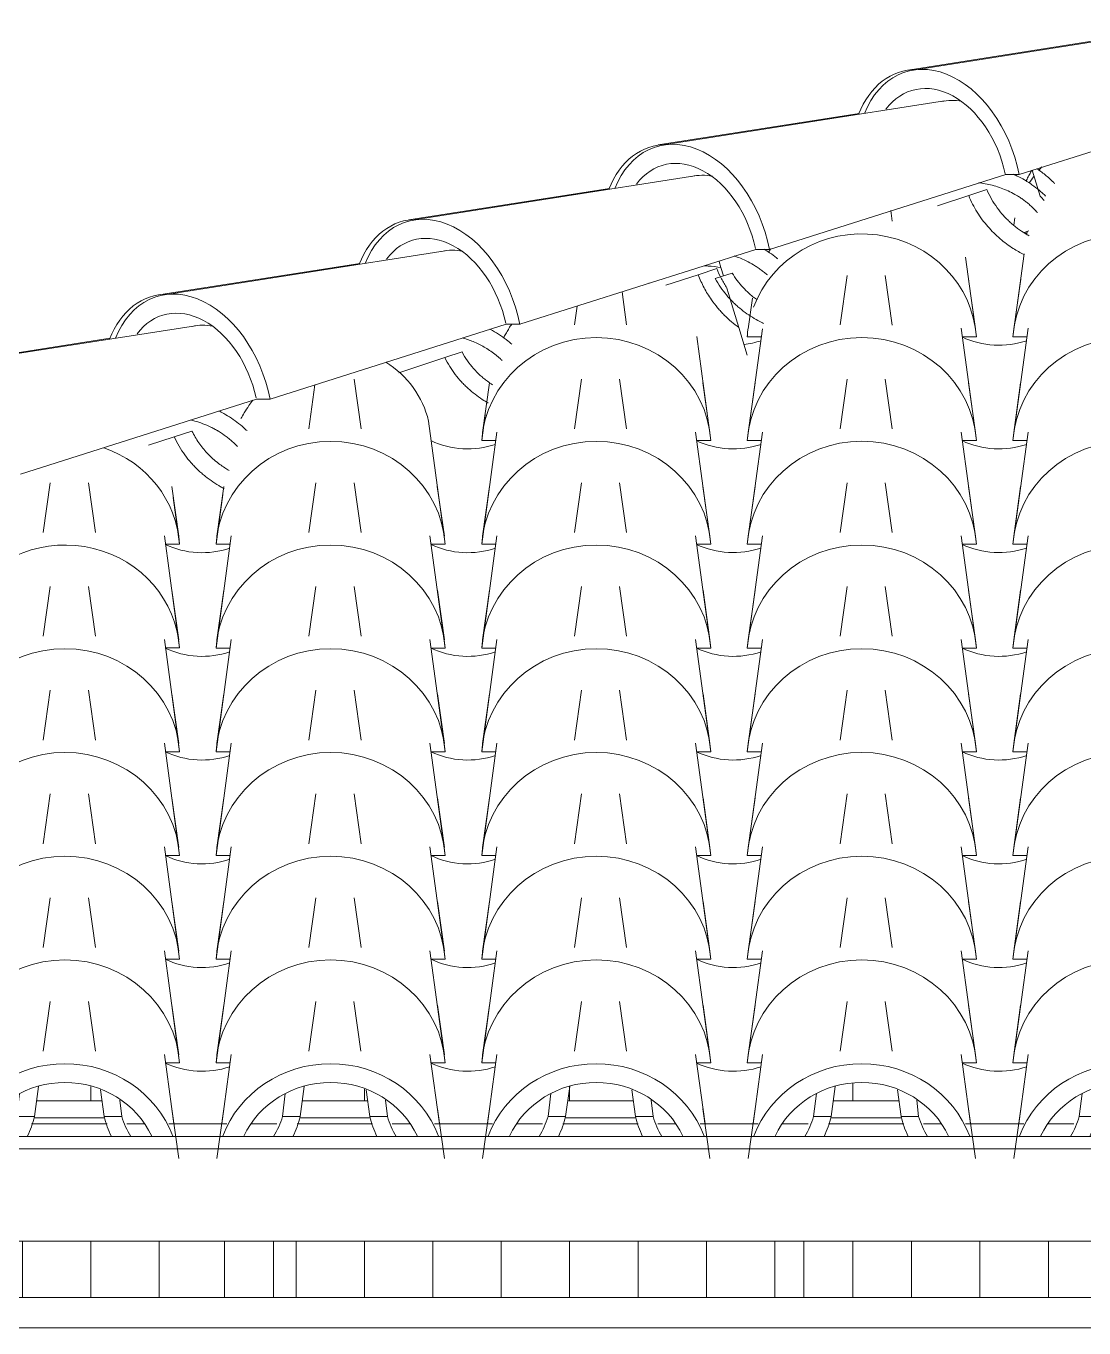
# Model space of a CAD drawing. Header units: millimetres. Extents: x -12976 to 58202, y -2238 to 7407.
# Drawn here: x -9726 to -8643, y 2575 to 3907 of the extents above; entities that cross this region are included whole.
import ezdxf

# ---------------------------------------------------------------- set-up
doc = ezdxf.new("R2010")
doc.units = ezdxf.units.MM
for name, color, linetype, lineweight in [('A-GENM', 13, 'Continuous', 9), ('A-GLAZ-CURT', 52, 'Continuous', 9), ('A-GLAZ-CWMG', 51, 'Continuous', 9), ('A-MASS', 70, 'Continuous', 25), ('A-ROOF', 132, 'Continuous', 9), ('A-ROOF-OTLN', 132, 'Continuous', 9), ('A-ROOF-PATT', 132, 'Continuous', 9)]:
    doc.layers.add(name, color=color, linetype=linetype, lineweight=lineweight)

# ---------------------------------------------------------------- blocks, each defined once
blk = doc.blocks.new('Rectangular Mullion - Ripa-4315949-FACHADA POSTERIOR')
at = {"layer": 'A-GLAZ-CWMG'}
for p, q in [((-9648.5, 2807.1), (-9715.7, 2807.1)), ((-9376.6, 2807.1), (-9443.8, 2807.1)), ((-9104.7, 2807.1), (-9171.9, 2807.1)), ((-8832.8, 2807.1), (-8900, 2807.1)), ((-9645.9, 2789.9), (-9718.3, 2789.9)), ((-9374, 2789.9), (-9446.4, 2789.9)), ((-9102.1, 2789.9), (-9174.5, 2789.9)), ((-8830.2, 2789.9), (-8902.6, 2789.9))]:
    blk.add_line(p, q, dxfattribs=at)
blk = doc.blocks.new('Rectangular Mullion - Caibro-4315994-FACHADA POSTERIOR')
at = {"layer": 'A-GLAZ-CWMG'}
for p, q in [((-9523.1, 2663.5), (-9523.1, 2606)), ((-9473.1, 2663.5), (-9523.1, 2663.5)), ((-9473.1, 2606), (-9473.1, 2663.5)), ((-9523.1, 2606), (-9473.1, 2606))]:
    blk.add_line(p, q, dxfattribs=at)
blk = doc.blocks.new('Rectangular Mullion - Caibro-4315995-FACHADA POSTERIOR')
at = {"layer": 'A-GLAZ-CWMG'}
for p, q in [((-8880.2, 2807.1), (-8880.2, 2824.9)), ((-8930.2, 2663.5), (-8930.2, 2606)), ((-8880.2, 2663.5), (-8930.2, 2663.5)), ((-8880.2, 2606), (-8880.2, 2663.5)), ((-8930.2, 2606), (-8880.2, 2606))]:
    blk.add_line(p, q, dxfattribs=at)
blk = doc.blocks.new('COLONIAL BASE - COLONIAL BASE-V51-FACHADA POSTERIOR')
at = {"layer": 'A-GLAZ-CURT'}
for p, q in [((-9934.4, 2908.8), (-9927.3, 2858)), ((-9708.8, 2858), (-9701.6, 2908.8)), ((-9797.9, 2783.5), (-9788.2, 2854.7)), ((-9584.8, 2854.7), (-9575.2, 2783.5)), ((-9921.9, 2818.4), (-9918.2, 2791.1)), ((-9735.9, 2791.1), (-9733, 2814.6)), ((-9717.8, 2791.1), (-9713.7, 2821.9)), ((-9900.2, 2791.1), (-9902.2, 2808)), ((-9795.8, 2798.8), (-9802.9, 2748)), ((-9570.1, 2748), (-9577.3, 2798.8)), ((-9918.2, 2791.1), (-9900.2, 2791.1)), ((-9735.9, 2791.1), (-9717.8, 2791.1))]:
    blk.add_line(p, q, dxfattribs=at)
for centre, major_axis, start_param, end_param in [((-9686.5, 2732.6), (117.5, 0), 0.348057, 2.793536), ((-9686.5, 2732.6), (97.5, 0), 0.425177, 2.716415), ((-9818, 2812.9), (102.8, 0), 3.36491, 3.584479), ((-9818, 2812.9), (85.3, 0), 3.411763, 3.674931), ((-9818, 2812.9), (85.3, 0), 5.740918, 6.013015), ((-9818, 2812.9), (102.8, 0), 5.840299, 6.059868)]:
    blk.add_ellipse(centre, major_axis=major_axis, ratio=0.957826, start_param=start_param, end_param=end_param, dxfattribs=at)
blk = doc.blocks.new('COLONIAL BASE - COLONIAL BASE-4317782-FACHADA POSTERIOR')
at = {"layer": 'A-GLAZ-CURT'}
for p, q in [((-11293.9, 2908.8), (-11286.8, 2858)), ((-11068.2, 2858), (-11061.1, 2908.8)), ((-11157.3, 2783.5), (-11147.7, 2854.7)), ((-10944.3, 2854.7), (-10934.6, 2783.5)), ((-11281.4, 2818.4), (-11277.7, 2791.1)), ((-11095.3, 2791.1), (-11092.5, 2814.6)), ((-11077.3, 2791.1), (-11073.1, 2821.9)), ((-11259.7, 2791.1), (-11261.7, 2808)), ((-11155.2, 2798.8), (-11162.4, 2748)), ((-10929.6, 2748), (-10936.7, 2798.8)), ((-11277.7, 2791.1), (-11259.7, 2791.1)), ((-11095.3, 2791.1), (-11077.3, 2791.1))]:
    blk.add_line(p, q, dxfattribs=at)
for centre, major_axis, start_param, end_param in [((-11046, 2732.6), (117.5, 0), 0.348057, 2.793536), ((-11046, 2732.6), (97.5, 0), 0.425177, 2.716415), ((-11177.5, 2812.9), (102.8, 0), 3.36491, 3.584479), ((-11177.5, 2812.9), (85.3, 0), 3.411763, 3.68386), ((-11177.5, 2812.9), (85.3, 0), 5.740918, 6.013015), ((-11177.5, 2812.9), (102.8, 0), 5.840299, 6.059868)]:
    blk.add_ellipse(centre, major_axis=major_axis, ratio=0.957826, start_param=start_param, end_param=end_param, dxfattribs=at)
blk = doc.blocks.new('COLONIAL BASE - COLONIAL BASE-V52-FACHADA POSTERIOR')
at = {"layer": 'A-GLAZ-CURT'}
for p, q in [((-11022, 3015), (-11014.9, 2964.1)), ((-10796.3, 2964.1), (-10789.2, 3015)), ((-10891.4, 2845.9), (-10875.8, 2960.8)), ((-10672.4, 2960.8), (-10656.8, 2845.9)), ((-10883.4, 2905), (-10890.5, 2854.2)), ((-10657.7, 2854.2), (-10664.8, 2905)), ((-10877, 2845.9), (-10891.4, 2845.9)), ((-10656.8, 2845.9), (-10671.2, 2845.9))]:
    blk.add_line(p, q, dxfattribs=at)
for centre, major_axis, start_param, end_param in [((-10774.1, 2838.8), (117.5, 0), 0.063873, 3.077719), ((-10905.6, 2919.1), (85.3, 0), 4.253685, 5.051809)]:
    blk.add_ellipse(centre, major_axis=major_axis, ratio=0.957826, start_param=start_param, end_param=end_param, dxfattribs=at)
blk = doc.blocks.new('Colonial cumeeira - hip-4041825-FACHADA POSTERIOR')
at = {"layer": 'A-GENM', "color": 8}
for p, q in [((-8823.6, 3862), (-8618.1, 3894.2)), ((-9079.2, 3785.4), (-8873.7, 3817.6)), ((-9334.7, 3708.7), (-9129.2, 3740.9)), ((-9590.3, 3632), (-9384.8, 3664.2)), ((-9845.8, 3555.4), (-9640.3, 3587.6))]:
    blk.add_line(p, q, dxfattribs=at)
for centre in [(-8797.4, 3747.8), (-9052.9, 3671.1), (-9308.5, 3594.4), (-9564, 3517.8)]:
    blk.add_ellipse(centre, major_axis=(-33.8, 112.5), ratio=0.691714, start_param=6.078575, end_param=7.006109, dxfattribs=at)
blk = doc.blocks.new('Colonial cumeeira - hip-4041867-FACHADA POSTERIOR')
at = {"layer": 'A-GENM', "color": 8}
for p, q in [((-8530.6, 3907), (-8817.9, 3862)), ((-8786.2, 3830.4), (-9073.5, 3785.4)), ((-8709.9, 3755.1), (-8468.9, 3831.6)), ((-9041.7, 3753.7), (-9329.1, 3708.7)), ((-8965.4, 3678.4), (-8723.6, 3755.2)), ((-8724, 3755.1), (-8709.9, 3755.1)), ((-9221, 3601.8), (-8979.5, 3678.4)), ((-8979.6, 3678.4), (-8965.4, 3678.4)), ((-9297.3, 3677), (-9584.6, 3632)), ((-9552.8, 3600.4), (-9840.2, 3555.4)), ((-9476.5, 3525.1), (-9234.9, 3601.8)), ((-9235.2, 3601.8), (-9221, 3601.8)), ((-9732.1, 3448.4), (-9490.6, 3525.1)), ((-9490.7, 3525.1), (-9476.5, 3525.1))]:
    blk.add_line(p, q, dxfattribs=at)
for centre, major_axis, start_param, end_param in [((-8791.7, 3747.8), (-33.8, 112.5), 4.571652, 6.997772), ((-8791.7, 3747.8), (-28, 93.4), 4.593584, 6.758933), ((-8763.8, 3733.1), (-28.7, 95.8), 5.937786, 6.240974), ((-9047.2, 3671.1), (-33.8, 112.5), 4.571652, 6.997772), ((-9047.2, 3671.1), (-28, 93.4), 4.596609, 6.758933), ((-9019.3, 3656.5), (-28.7, 95.8), 5.937786, 6.240974), ((-9302.8, 3594.4), (-33.8, 112.5), 4.571652, 6.997772), ((-9302.8, 3594.4), (-28, 93.4), 4.596609, 6.758933), ((-9274.9, 3579.8), (-28.7, 95.8), 5.937786, 6.240974), ((-9558.3, 3517.8), (-33.8, 112.5), 4.571652, 6.997772), ((-9558.3, 3517.8), (-28, 93.4), 4.598746, 6.758933), ((-9530.5, 3503.1), (-28.7, 95.8), 5.937786, 6.240974)]:
    blk.add_ellipse(centre, major_axis=major_axis, ratio=0.691714, start_param=start_param, end_param=end_param, dxfattribs=at)

msp = doc.modelspace()

# ---------------------------------------------------------------- hatches: boundary and pattern name
at = {"layer": 'A-ROOF-PATT'}
h = msp.add_hatch(dxfattribs=at)
h.set_pattern_fill('FP_2', color=256, style=0, pattern_type=2)
h.set_pattern_definition([(90, (0, 8754.066), (-70, 4e-15), [])])
h.paths.add_polyline_path([(-6226, 2606), (-5965.8, 2606), (-5965.8, 2663.6), (-6508.7, 2663.5), (-6508.7, 2606), (-6270.7, 2606)])
h.paths.add_polyline_path([(-11724.1, 2606), (-11301.7, 2606), (-11301.7, 2663.6), (-11583.5, 2663.6), (-11775.4, 2606)])
h.paths.add_polyline_path([(-11251.7, 2606), (-10708.9, 2606), (-10708.9, 2663.6), (-11251.7, 2663.5)])
h.paths.add_polyline_path([(-10658.9, 2606), (-10116, 2606), (-10116, 2663.6), (-10658.9, 2663.5)])
h.paths.add_polyline_path([(-1815.6, 2606), (-1815.6, 2663.6), (-2358.5, 2663.5), (-2358.5, 2606), (-1845.4, 2606)])
h.paths.add_polyline_path([(-10066, 2606), (-9523.1, 2606), (-9523.1, 2663.6), (-10066, 2663.5)])
h.paths.add_polyline_path([(-9473.1, 2606), (-8930.2, 2606), (-8930.2, 2663.6), (-9473.1, 2663.5)])
h.paths.add_polyline_path([(-8880.2, 2606), (-8337.3, 2606), (-8337.3, 2663.6), (-8880.2, 2663.5)])
h.paths.add_polyline_path([(-8287.3, 2606), (-7744.4, 2606), (-7744.4, 2663.6), (-8287.3, 2663.5)])
h.paths.add_polyline_path([(-7694.4, 2606), (-7151.6, 2606), (-7151.6, 2663.6), (-7694.4, 2663.5)])
h.paths.add_polyline_path([(-7101.6, 2606), (-6558.7, 2606), (-6558.7, 2663.6), (-7101.6, 2663.5)])
h.paths.add_polyline_path([(-2426.5, 2606), (-2408.5, 2606), (-2408.5, 2663.6), (-2951.4, 2663.5), (-2951.4, 2606), (-2515.9, 2606)])
h.paths.add_polyline_path([(-5915.8, 2606), (-5372.9, 2606), (-5372.9, 2663.6), (-5915.8, 2663.5)])
h.paths.add_polyline_path([(-5322.9, 2606), (-4780, 2606), (-4780, 2663.6), (-5322.9, 2663.5)])
h.paths.add_polyline_path([(-4730, 2606), (-4187.1, 2606), (-4187.1, 2663.6), (-4730, 2663.5)])
h.paths.add_polyline_path([(-4137.1, 2606), (-3594.3, 2606), (-3594.3, 2663.6), (-4137.1, 2663.5)])
h.paths.add_polyline_path([(-3544.3, 2606), (-3001.4, 2606), (-3001.4, 2663.6), (-3544.3, 2663.5)])
h.paths.add_polyline_path([(-5064.4, 2807.1), (-5026.4, 2807.1), (-5027.9, 2818.4), (-5041.2, 2823.2), (-5064.4, 2826), (-5088.4, 2823.1), (-5091.5, 2821.9), (-5093.5, 2807.1), (-5078.6, 2807.1)])
h.paths.add_polyline_path([(-2918.4, 2807.1), (-2851.2, 2807.1), (-2852.7, 2818.4), (-2866.1, 2823.2), (-2889.2, 2826), (-2913.3, 2823.1), (-2916.4, 2821.9), (-2918.2, 2808.3)])
h.paths.add_polyline_path([(-9131.5, 2807.1), (-9104.7, 2807.1), (-9106.3, 2818.4), (-9119.6, 2823.2), (-9142.7, 2826), (-9166.8, 2823.1), (-9169.9, 2821.9), (-9171.9, 2807.1), (-9142.7, 2807.1)])
h.paths.add_polyline_path([(-7790.5, 2807.1), (-7745.3, 2807.1), (-7746.8, 2818.4), (-7760.2, 2823.2), (-7783.3, 2826), (-7807.3, 2823.1), (-7810.4, 2821.9), (-7812.4, 2807.1), (-7797.5, 2807.1)])
h.paths.add_polyline_path([(-5298.2, 2807.1), (-5299.8, 2818.4), (-5313.1, 2823.2), (-5322.9, 2824.4), (-5322.9, 2807.1), (-5307.1, 2807.1)])
h.paths.add_polyline_path([(-3403.8, 2807.1), (-3395, 2807.1), (-3396.5, 2818.4), (-3409.9, 2823.2), (-3433, 2826), (-3457, 2823.1), (-3460.1, 2821.9), (-3462.1, 2807.1), (-3409, 2807.1)])
h.paths.add_polyline_path([(-1830.8, 2807.1), (-1815.6, 2807.1), (-1815.9, 2824.3), (-1825.7, 2823.1), (-1828.8, 2821.9), (-1829.8, 2814.6)])
h.paths.add_polyline_path([(-2102.7, 2807.1), (-2035.5, 2807.1), (-2037.1, 2818.4), (-2050.4, 2823.2), (-2073.6, 2826), (-2097.6, 2823.1), (-2100.7, 2821.9), (-2101.7, 2814.6)])
h.paths.add_polyline_path([(-3938.8, 2807.1), (-3940.3, 2818.4), (-3952.8, 2823.1), (-3976.8, 2826), (-4000.8, 2823.1), (-4003.9, 2821.9), (-4005.9, 2807.1), (-3946.3, 2807.1)])
h.paths.add_polyline_path([(-5570.1, 2807.1), (-5571.7, 2818.4), (-5585, 2823.2), (-5608.1, 2826), (-5632.2, 2823.1), (-5635.3, 2821.9), (-5637.3, 2807.1), (-5578.9, 2807.1)])
h.paths.add_polyline_path([(-11022.9, 2807.1), (-11008, 2807.1), (-11009.5, 2818.4), (-11022.9, 2823.2), (-11044.6, 2825.3), (-11044.6, 2807.1), (-11033.2, 2807.1)])
h.paths.add_polyline_path([(-8880.2, 2807.1), (-8832.8, 2807.1), (-8834.4, 2818.4), (-8847.7, 2823.2), (-8870.9, 2826), (-8880.2, 2824.9), (-8880.2, 2823.1)])
h.paths.add_polyline_path([(-9385.4, 2807.1), (-9376.6, 2807.1), (-9378.2, 2818.4), (-9391.5, 2823.2), (-9414.6, 2826), (-9438.7, 2823.1), (-9441.8, 2821.9), (-9443.8, 2807.1), (-9390.6, 2807.1)])
h.paths.add_polyline_path([(-4792.5, 2807.1), (-4780, 2807.1), (-4780, 2824.5), (-4792.5, 2826), (-4816.5, 2823.1), (-4819.6, 2821.9), (-4821.6, 2807.1), (-4806.7, 2807.1)])
h.paths.add_polyline_path([(-9929.2, 2807.1), (-9920.4, 2807.1), (-9921.9, 2818.4), (-9936.1, 2823.3), (-9958.4, 2826), (-9982.4, 2823.1), (-9985.5, 2821.9), (-9987.5, 2807.1), (-9934.4, 2807.1)])
h.paths.add_polyline_path([(-5842, 2807.1), (-5843.6, 2818.4), (-5856.9, 2823.2), (-5880, 2826), (-5904.1, 2823.1), (-5907.2, 2821.9), (-5909.2, 2807.1), (-5850.8, 2807.1)])
h.paths.add_polyline_path([(-6122.7, 2807.1), (-6113.9, 2807.1), (-6115.5, 2818.4), (-6128.8, 2823.2), (-6151.9, 2826), (-6176, 2823.1), (-6179.1, 2821.9), (-6181.1, 2807.1), (-6127.9, 2807.1)])
h.paths.add_polyline_path([(-3666.9, 2807.1), (-3668.4, 2818.4), (-3680.9, 2823.1), (-3704.9, 2826), (-3728.9, 2823.1), (-3732, 2821.9), (-3734, 2807.1), (-3675.7, 2807.1)])
h.paths.add_polyline_path([(-10788.3, 2807.1), (-10736.1, 2807.1), (-10737.6, 2818.4), (-10750.1, 2823.1), (-10774.1, 2826), (-10798.1, 2823.1), (-10801.2, 2821.9), (-10803.2, 2807.1), (-10798.1, 2807.1)])
h.paths.add_polyline_path([(-8599, 2807.1), (-8560.9, 2807.1), (-8562.5, 2818.4), (-8575.8, 2823.2), (-8599, 2826), (-8623, 2823.1), (-8626.1, 2821.9), (-8628.1, 2807.1), (-8613.2, 2807.1)])
h.paths.add_polyline_path([(-2617.3, 2807.1), (-2584.6, 2807.1), (-2584.6, 2819.8), (-2594.2, 2823.2), (-2617.3, 2826), (-2641.4, 2823.1), (-2644.5, 2821.9), (-2646.5, 2807.1), (-2631.6, 2807.1)])
h.paths.add_polyline_path([(-6394.6, 2807.1), (-6385.8, 2807.1), (-6387.3, 2818.4), (-6400.7, 2823.2), (-6423.8, 2826), (-6449.5, 2822.5), (-6450.9, 2821.9), (-6453, 2807.1), (-6399.8, 2807.1)])
h.paths.add_polyline_path([(-10526.2, 2807.1), (-10464.2, 2807.1), (-10465.7, 2818.4), (-10478.2, 2823.1), (-10502.2, 2826), (-10526.2, 2823.1), (-10529.3, 2821.9), (-10531.3, 2807.1)])
h.paths.add_polyline_path([(-4520.6, 2807.1), (-4482.6, 2807.1), (-4484.1, 2818.4), (-4497.5, 2823.2), (-4520.6, 2826), (-4544.6, 2823.1), (-4547.7, 2821.9), (-4549.7, 2807.1), (-4534.8, 2807.1)])
h.paths.add_polyline_path([(-2316.2, 2807.1), (-2307.4, 2807.1), (-2309, 2818.4), (-2322.3, 2823.2), (-2345.4, 2826), (-2358.5, 2824.4), (-2358.5, 2807.1), (-2321.4, 2807.1)])
h.paths.add_polyline_path([(-8337.3, 2807.1), (-8337.3, 2824.8), (-8351.1, 2823.1), (-8354.2, 2821.9), (-8356.2, 2807.1), (-8341.3, 2807.1)])
h.paths.add_polyline_path([(-6666.5, 2807.1), (-6657.7, 2807.1), (-6659.2, 2818.4), (-6673, 2823.3), (-6695.7, 2826), (-6714.6, 2823.7), (-6714.6, 2807.1), (-6671.7, 2807.1)])
h.paths.add_polyline_path([(-3190.3, 2807.1), (-3123.1, 2807.1), (-3124.6, 2818.4), (-3138, 2823.2), (-3161.1, 2826), (-3186.4, 2822.6), (-3188.2, 2821.9), (-3189.2, 2814.6)])
h.paths.add_polyline_path([(-9657.3, 2807.1), (-9648.5, 2807.1), (-9650, 2818.4), (-9663.4, 2823.2), (-9686.5, 2826), (-9712.6, 2822.3), (-9713.7, 2821.9), (-9715.7, 2807.1), (-9662.5, 2807.1)])
h.paths.add_polyline_path([(-4277.8, 2807.1), (-4210.7, 2807.1), (-4212.2, 2818.4), (-4224.7, 2823.1), (-4248.7, 2826), (-4272.7, 2823.1), (-4275.8, 2821.9), (-4276.8, 2814.6)])
h.paths.add_polyline_path([(-7525.6, 2807.1), (-7473.4, 2807.1), (-7474.9, 2818.4), (-7487.4, 2823.1), (-7511.4, 2826), (-7535.4, 2823.1), (-7538.5, 2821.9), (-7540.5, 2807.1), (-7535.4, 2807.1)])
h.paths.add_polyline_path([(-6929.6, 2807.1), (-6931.1, 2818.4), (-6943.6, 2823.1), (-6967.6, 2826), (-6991.6, 2823.1), (-6994.7, 2821.9), (-6996.7, 2807.1), (-6938.4, 2807.1)])
h.paths.add_polyline_path([(-8069.4, 2807.1), (-8017.2, 2807.1), (-8018.7, 2818.4), (-8032, 2823.2), (-8055.2, 2826), (-8079.2, 2823.1), (-8082.3, 2821.9), (-8084.3, 2807.1), (-8079.2, 2807.1)])
h.paths.add_polyline_path([(-10254.3, 2807.1), (-10192.3, 2807.1), (-10193.8, 2818.4), (-10206.3, 2823.1), (-10230.3, 2826), (-10254.3, 2823.1), (-10257.4, 2821.9), (-10259.4, 2807.1)])
h.paths.add_polyline_path([(-7201.5, 2807.1), (-7203, 2818.4), (-7215.5, 2823.1), (-7239.5, 2826), (-7263.5, 2823.1), (-7266.6, 2821.9), (-7268.6, 2807.1), (-7209.4, 2807.1)])

# ---------------------------------------------------------------- linework, layer by layer
at = {"layer": 'A-GLAZ-CURT'}
for p, q in [((-8688.5, 3732.8), (-8696.4, 3759.4)), ((-8793.5, 3723.1), (-8761.5, 3733.5)), ((-8761.5, 3733.5), (-8742.9, 3739.6)), ((-8688.5, 3732.8), (-8688.4, 3732.7)), ((-8841.2, 3718.3), (-8839.7, 3707.2)), ((-8714.3, 3710.6), (-8715.4, 3703.4)), ((-8704.8, 3695.7), (-8699.9, 3697.3)), ((-8701.8, 3695.2), (-8703.9, 3695.2)), ((-8702, 3693.9), (-8701.6, 3696.8)), ((-9017, 3666), (-9015.1, 3659.8)), ((-8764.6, 3670.5), (-8753.6, 3589)), ((-8716.2, 3589), (-8704.7, 3673.9)), ((-9071.5, 3641.7), (-9038.4, 3652.6)), ((-9038.4, 3652.6), (-9019.3, 3658.8)), ((-9021, 3648.7), (-9003.6, 3654.3)), ((-9012.6, 3651.5), (-9015.1, 3659.8)), ((-8893.1, 3601.1), (-8886, 3651.9)), ((-9008.9, 3638.9), (-9008.8, 3638.7)), ((-9008.9, 3638.9), (-9005.6, 3627.9)), ((-8754.5, 3597.2), (-8761.6, 3648.1)), ((-8708.2, 3648.1), (-8715.4, 3597.2)), ((-9116.3, 3635), (-9111.6, 3601.1)), ((-9005.5, 3627.7), (-8996.7, 3598.4)), ((-8982.8, 3628.4), (-8987.2, 3597.2)), ((-9165, 3601.1), (-9162.3, 3620.4)), ((-8988.2, 3570.1), (-8996.7, 3598.4)), ((-8769.1, 3597.7), (-8753.6, 3482.9)), ((-9039.9, 3589.2), (-9025.5, 3482.9)), ((-8988.1, 3482.9), (-8972.6, 3597.2)), ((-8988.1, 3589), (-8987.9, 3590.8)), ((-8973.7, 3589), (-8988.1, 3589)), ((-8753.6, 3589), (-8768, 3589)), ((-8701.8, 3589), (-8716.2, 3589)), ((-9297.8, 3567.7), (-9280.1, 3573.5)), ((-9344.8, 3552.3), (-9297.8, 3567.7)), ((-9390.6, 3545.7), (-9383.5, 3494.9)), ((-9165, 3494.9), (-9157.9, 3545.7)), ((-9436.9, 3494.9), (-9430.6, 3539.7)), ((-9252, 3541.9), (-9259.1, 3491.1)), ((-9026.4, 3491.1), (-9033.5, 3541.9)), ((-8980.1, 3541.9), (-8987.2, 3491.1)), ((-8754.5, 3491.1), (-8761.6, 3541.9)), ((-9260, 3482.9), (-9256.4, 3509.3)), ((-9574.7, 3486.7), (-9556.6, 3492.6)), ((-9314.4, 3502.7), (-9297.4, 3376.7)), ((-9260, 3376.7), (-9244.4, 3491.6)), ((-9041, 3491.6), (-9025.5, 3376.7)), ((-9600.9, 3478.2), (-9574.7, 3486.7)), ((-9245.6, 3482.9), (-9260, 3482.9)), ((-9025.5, 3482.9), (-9039.9, 3482.9)), ((-8973.7, 3482.9), (-8988.1, 3482.9)), ((-8753.6, 3482.9), (-8768, 3482.9)), ((-9708.8, 3388.8), (-9701.6, 3439.6)), ((-9570.1, 3384.9), (-9577.3, 3435.8)), ((-9575.7, 3424.5), (-9569.3, 3376.7)), ((-9531.9, 3376.7), (-9525, 3427.5)), ((-9523.9, 3435.8), (-9531, 3384.9)), ((-9298.2, 3384.9), (-9305.4, 3435.8)), ((-9252, 3435.8), (-9259.1, 3384.9)), ((-9026.4, 3384.9), (-9033.5, 3435.8)), ((-9584.8, 3385.4), (-9569.3, 3270.6)), ((-9569.3, 3376.7), (-9583.6, 3376.7)), ((-9517.5, 3376.7), (-9531.9, 3376.7)), ((-9297.4, 3376.7), (-9311.7, 3376.7)), ((-9245.6, 3376.7), (-9260, 3376.7)), ((-9025.5, 3376.7), (-9039.9, 3376.7)), ((-9570.1, 3278.8), (-9577.3, 3329.6)), ((-9569.3, 3270.6), (-9583.6, 3270.6))]:
    msp.add_line(p, q, dxfattribs=at)
for centre, major_axis, start_param, end_param in [((-8599, 3688), (117.5, 0), 2.412176, 2.449543), ((-8599, 3688), (117.5, 0), 2.52582, 2.597006), ((-8870.9, 3581.8), (117.5, 0), 0.063873, 2.802045), ((-8599, 3581.8), (117.5, 0), 0.063873, 3.077719), ((-8870.9, 3581.8), (117.5, 0), 2.994012, 3.077719), ((-9142.7, 3475.7), (117.5, 0), 0.063873, 3.077719), ((-9002.4, 3662.1), (85.3, 0), 4.838617, 5.051809), ((-8870.9, 3475.7), (117.5, 0), 0.063873, 3.077719), ((-8730.5, 3662.1), (85.3, 0), 4.253685, 5.051809), ((-9414.6, 3480.9), (102.8, 0), 0.223318, 0.988939), ((-9414.6, 3369.5), (117.5, 0), 0.063873, 3.077719), ((-9274.2, 3556), (85.3, 0), 4.253685, 5.051809), ((-9142.7, 3369.5), (117.5, 0), 0.063873, 3.077719), ((-9002.4, 3556), (85.3, 0), 4.253685, 5.051809), ((-9686.5, 3369.5), (117.5, 0), 0.063873, 1.226535), ((-9686.5, 3263.4), (117.5, 0), 0.063873, 2.575412), ((-9546.1, 3449.8), (85.3, 0), 4.253685, 5.051809), ((-9274.2, 3449.8), (85.3, 0), 4.253685, 5.051809)]:
    msp.add_ellipse(centre, major_axis=major_axis, ratio=0.957826, start_param=start_param, end_param=end_param, dxfattribs=at)
for points, knots in [([(-8696.9, 3759.4), (-8697.1, 3759.1), (-8698.1, 3757.3), (-8700, 3754), (-8701.6, 3750.7), (-8702.5, 3748.9), (-8702.6, 3748.8)], [-0.1473354, -0.1473354, -0.1473354, -0.1473354, -0.14473684, -0.13157895, -0.11842105, -0.11703693, -0.11703693, -0.11703693, -0.11703693]), ([(-8691.6, 3761), (-8690.7, 3760.4), (-8688.3, 3758.7), (-8684.4, 3755.7), (-8679.9, 3752), (-8676.2, 3748.7), (-8674.1, 3746.5), (-8673.3, 3745.8)], [-0.8952753, -0.8952753, -0.8952753, -0.8952753, -0.85, -0.775, -0.7, -0.625, -0.5840283, -0.5840283, -0.5840283, -0.5840283]), ([(-8691.2, 3716.1), (-8691.7, 3716.7), (-8694.2, 3719.5), (-8697.8, 3723), (-8702.2, 3726.7), (-8705.5, 3729.2), (-8708.9, 3731.6), (-8713.5, 3734.5), (-8719.4, 3737.6), (-8726.5, 3740.7), (-8736.1, 3744), (-8744.4, 3745.8), (-8750.3, 3746.5), (-8751.4, 3746.6)], [-0.9454418, -0.9454418, -0.9454418, -0.9454418, -0.9375, -0.90625, -0.890625, -0.875, -0.859375, -0.84375, -0.8125, -0.78125, -0.75, -0.6875, -0.6732985, -0.6732985, -0.6732985, -0.6732985]), ([(-8715.8, 3755.4), (-8714.5, 3754.8), (-8710.7, 3753), (-8705.8, 3750.4), (-8702.2, 3748.3), (-8701.2, 3747.6)], [-0.20833497, -0.20833497, -0.20833497, -0.20833497, -0.19444444, -0.16666667, -0.15550636, -0.15550636, -0.15550636, -0.15550636]), ([(-8701.2, 3747.6), (-8699.7, 3746.7), (-8695.7, 3744), (-8690.6, 3740.1), (-8686, 3736.1), (-8683.9, 3734.1), (-8682.8, 3733.1)], [-0.15550487, -0.15550487, -0.15550487, -0.15550487, -0.13888889, -0.11111111, -0.09722222, -0.08503311, -0.08503311, -0.08503311, -0.08503311]), ([(-8704.9, 3673.3), (-8708.6, 3675.1), (-8714.6, 3678.5), (-8722.7, 3684), (-8729.4, 3689.3), (-8735.8, 3695.2), (-8741.9, 3701.7), (-8747.7, 3708.8), (-8754.7, 3719), (-8759, 3727.5), (-8761.5, 3733.5)], [-0.4779899, -0.4779899, -0.4779899, -0.4779899, -0.4, -0.35, -0.3, -0.25, -0.2, -0.15, -0.1, 0, 0, 0, 0]), ([(-8742.9, 3739.6), (-8739.9, 3732.9), (-8734.7, 3723.6), (-8727, 3714.3), (-8722.5, 3709.4), (-8718.9, 3706), (-8715.2, 3702.8), (-8710.2, 3698.9), (-8704.9, 3695.4), (-8700.9, 3693.1), (-8699.5, 3692.4)], [-1, -1, -1, -1, -0.8611111, -0.7916667, -0.7569444, -0.7222222, -0.6875, -0.6527778, -0.5833333, -0.5469964, -0.5469964, -0.5469964, -0.5469964]), ([(-8970.7, 3678.6), (-8968.9, 3677.5), (-8964.6, 3674.7), (-8960, 3671.3), (-8957.3, 3669), (-8956.9, 3668.7)], [-0.38748114, -0.38748114, -0.38748114, -0.38748114, -0.35, -0.3, -0.29066934, -0.29066934, -0.29066934, -0.29066934]), ([(-8967.5, 3652.3), (-8967.9, 3652.7), (-8969.5, 3654), (-8972.4, 3656.3), (-8976.1, 3659), (-8981, 3662.3), (-8987.3, 3665.9), (-8994.6, 3669.3), (-8999.4, 3671.1), (-9001.5, 3671.8)], [-0.7303882, -0.7303882, -0.7303882, -0.7303882, -0.71875, -0.6875, -0.65625, -0.625, -0.5625, -0.5, -0.4483661, -0.4483661, -0.4483661, -0.4483661]), ([(-8996.7, 3598.4), (-8999.3, 3600.3), (-9004.4, 3604.3), (-9010.5, 3609.9), (-9015.1, 3614.8), (-9019.6, 3620), (-9025.7, 3627.8), (-9032.6, 3639.1), (-9036.6, 3647.9), (-9038.4, 3652.6)], [-1, -1, -1, -1, -0.85, -0.7, -0.625, -0.55, -0.4, -0.2, 0, 0, 0, 0]), ([(-9015.1, 3659.8), (-9019.5, 3660.7), (-9025.3, 3661.4), (-9031, 3661.6), (-9032.4, 3661.7)], [-1, -1, -1, -1, -0.9166667, -0.8896507, -0.8896507, -0.8896507, -0.8896507]), ([(-9003.6, 3654.3), (-9002, 3651.6), (-8998.4, 3646.5), (-8992.7, 3639.5), (-8987.5, 3634.4), (-8983.1, 3630.7), (-8980.3, 3628.5), (-8978.5, 3627.3), (-8977.9, 3626.9)], [-1, -1, -1, -1, -0.96875, -0.9375, -0.90625, -0.890625, -0.875, -0.8665679, -0.8665679, -0.8665679, -0.8665679]), ([(-8971.5, 3602.8), (-8972.1, 3603.1), (-8975.3, 3604.6), (-8981, 3607.7), (-8988.6, 3612.5), (-8994.7, 3617.2), (-8999.5, 3621.4), (-9004.1, 3625.8), (-9009.6, 3631.8), (-9015.6, 3639.8), (-9019.3, 3645.6), (-9021, 3648.7)], [-0.2007482, -0.2007482, -0.2007482, -0.2007482, -0.1944444, -0.1666667, -0.1388889, -0.1111111, -0.0972222, -0.0833333, -0.0555556, -0.0277778, 0, 0, 0, 0]), ([(-9229.2, 3602), (-9229.5, 3601.6), (-9230.7, 3599.8), (-9232.7, 3596.6), (-9235.3, 3592.2), (-9236.9, 3589.3), (-9237.7, 3587.9)], [-0.18735053, -0.18735053, -0.18735053, -0.18735053, -0.18333333, -0.16666667, -0.15, -0.1348894, -0.1348894, -0.1348894, -0.1348894]), ([(-9238.9, 3564.7), (-9239.4, 3565.2), (-9240.6, 3566.3), (-9242.7, 3568.2), (-9246.2, 3571.1), (-9250.6, 3574.3), (-9256.1, 3577.8), (-9261.6, 3580.9), (-9267.2, 3583.5), (-9272.8, 3585.8), (-9277, 3587.2), (-9279.2, 3587.8), (-9279.6, 3587.9)], [-0.8729802, -0.8729802, -0.8729802, -0.8729802, -0.8660714, -0.8526786, -0.8392857, -0.8125, -0.7857143, -0.7589286, -0.7321429, -0.7053571, -0.6785714, -0.673624, -0.673624, -0.673624, -0.673624]), ([(-9251.5, 3596.9), (-9250.7, 3596.4), (-9247.1, 3594.4), (-9240.8, 3590.6), (-9234.2, 3585.7), (-9230.4, 3582.5), (-9229.1, 3581.4)], [-0.2614362, -0.2614362, -0.2614362, -0.2614362, -0.25, -0.2142857, -0.1785714, -0.1607143, -0.1607143, -0.1607143, -0.1607143]), ([(-9280.1, 3573.5), (-9278.4, 3570.3), (-9274.7, 3564.4), (-9268.5, 3556.4), (-9262.6, 3550.6), (-9257.8, 3546.4), (-9253.7, 3543.1), (-9250.7, 3541.1), (-9249, 3540)], [-1, -1, -1, -1, -0.9669118, -0.9338235, -0.9007353, -0.8841912, -0.8676471, -0.845429, -0.845429, -0.845429, -0.845429]), ([(-9253.2, 3521.2), (-9255.3, 3522.4), (-9259.9, 3525.1), (-9266.8, 3530.1), (-9272.8, 3535.1), (-9277.4, 3539.4), (-9281.9, 3544.1), (-9287.1, 3550.3), (-9292.8, 3558.6), (-9296.2, 3564.6), (-9297.8, 3567.7)], [-0.1795772, -0.1795772, -0.1795772, -0.1795772, -0.1578947, -0.1315789, -0.1052632, -0.0921053, -0.0789474, -0.0526316, -0.0263158, 0, 0, 0, 0]), ([(-9494.4, 3524.2), (-9495.7, 3522.4), (-9498.7, 3518.2), (-9502.7, 3511.9), (-9505.3, 3507.3), (-9506.4, 3505.3)], [-0.3390142, -0.3390142, -0.3390142, -0.3390142, -0.3, -0.25, -0.2129413, -0.2129413, -0.2129413, -0.2129413]), ([(-9529.1, 3513.1), (-9527.4, 3512.2), (-9523, 3510), (-9516.2, 3505.9), (-9508.7, 3500.5), (-9503.5, 3496.1), (-9500.7, 3493.4), (-9500.2, 3493)], [-0.2016875, -0.2016875, -0.2016875, -0.2016875, -0.1842105, -0.1578947, -0.1315789, -0.1052632, -0.1001331, -0.1001331, -0.1001331, -0.1001331]), ([(-9529.6, 3492.4), (-9530.8, 3493.2), (-9533.4, 3494.6), (-9538.6, 3497.3), (-9545.4, 3500.2), (-9552.3, 3502.5), (-9556.6, 3503.6), (-9558, 3503.9)], [-0.833552, -0.833552, -0.833552, -0.833552, -0.8180147, -0.8014706, -0.7683824, -0.7352941, -0.7172757, -0.7172757, -0.7172757, -0.7172757]), ([(-9556.6, 3492.6), (-9554.4, 3488.4), (-9550.9, 3482.3), (-9545.6, 3475.1), (-9541.2, 3470.1), (-9537.3, 3466.2), (-9534.2, 3463.4), (-9531, 3460.7), (-9526.8, 3457.5), (-9522.8, 3454.8), (-9520.5, 3453.4), (-9519.8, 3453)], [-1, -1, -1, -1, -0.9583333, -0.9375, -0.9166667, -0.8958333, -0.8854167, -0.875, -0.8541667, -0.8333333, -0.8253418, -0.8253418, -0.8253418, -0.8253418]), ([(-9509.9, 3476.6), (-9511.3, 3478), (-9513.9, 3480.6), (-9517.8, 3484.1), (-9522.8, 3488.1), (-9526.8, 3490.7), (-9529.5, 3492.4), (-9529.6, 3492.4)], [-0.92075693, -0.92075693, -0.92075693, -0.92075693, -0.90073529, -0.88419118, -0.86764706, -0.83455882, -0.83355503, -0.83355503, -0.83355503, -0.83355503]), ([(-9523.6, 3433.7), (-9524.8, 3434.3), (-9528.7, 3436.4), (-9535.1, 3440.4), (-9541.6, 3445.1), (-9546.6, 3449.3), (-9550.3, 3452.6), (-9553.8, 3456.2), (-9558.5, 3461.2), (-9563.9, 3468), (-9569.7, 3476.9), (-9573.1, 3483.4), (-9574.7, 3486.7)], [-0.2326271, -0.2326271, -0.2326271, -0.2326271, -0.21875, -0.1875, -0.15625, -0.140625, -0.125, -0.109375, -0.09375, -0.0625, -0.03125, 0, 0, 0, 0])]:
    msp.add_open_spline(points, degree=3, knots=knots, dxfattribs=at)
for points in [[(-8684.4, 3728.6), (-8685.7, 3730), (-8687.1, 3731.5), (-8688.5, 3732.8)], [(-8964.1, 3679.1), (-8964.8, 3678), (-8965.5, 3676.8), (-8966.2, 3675.6)], [(-9019.3, 3658.8), (-9017.9, 3655.2), (-9014.8, 3648.3), (-9010.9, 3642), (-9008.9, 3638.9)], [(-9088.4, 3644.1), (-9088.5, 3644.1), (-9088.5, 3644), (-9088.6, 3644)], [(-9519.8, 3453), (-9519.4, 3452.7), (-9518.9, 3452.5), (-9518.5, 3452.2)]]:
    msp.add_open_spline(points, degree=3, dxfattribs=at)
at = {"layer": 'A-ROOF'}
for p, q in [((-11775.4, 2606), (-1784.6, 2606)), ((-1784.6, 2574.7), (-11844.6, 2574.7))]:
    msp.add_line(p, q, dxfattribs=at)
at = {"layer": 'A-ROOF-OTLN'}
for p, q in [((-9643.5, 2783.5), (-9720.7, 2783.5)), ((-9604.8, 2783.5), (-9623.2, 2783.5)), ((-9520.8, 2783.5), (-9580.2, 2783.5)), ((-9469.6, 2783.5), (-9496.3, 2783.5)), ((-9371.6, 2783.5), (-9448.8, 2783.5)), ((-9332.9, 2783.5), (-9351.5, 2783.5)), ((-9248.9, 2783.5), (-9308.3, 2783.5)), ((-9197.7, 2783.5), (-9224.4, 2783.5)), ((-9099.7, 2783.5), (-9176.9, 2783.5)), ((-9061, 2783.5), (-9079.6, 2783.5)), ((-8977, 2783.5), (-9036.4, 2783.5)), ((-8925.8, 2783.5), (-8952.6, 2783.5)), ((-8827.8, 2783.5), (-8905, 2783.5)), ((-8789.2, 2783.5), (-8807.7, 2783.5)), ((-8705.1, 2783.5), (-8764.6, 2783.5)), ((-8653.9, 2783.5), (-8680.7, 2783.5)), ((-1784.6, 2770.8), (-11964.6, 2770.8)), ((-1784.6, 2758.1), (-11964.6, 2758.1)), ((-1784.6, 2663.6), (-11913.8, 2663.6))]:
    msp.add_line(p, q, dxfattribs=at)

# ---------------------------------------------------------------- block references
at = {"layer": 'A-GENM', "color": 7}
msp.add_blockref('Colonial cumeeira - hip-4041825-FACHADA POSTERIOR', (0, 0), dxfattribs=at)
at = {"layer": 'A-GLAZ-CURT'}
for name, p in [('COLONIAL BASE - COLONIAL BASE-V52-FACHADA POSTERIOR', (2175.1, 636.9)), ('COLONIAL BASE - COLONIAL BASE-V52-FACHADA POSTERIOR', (1903.2, 530.8)), ('COLONIAL BASE - COLONIAL BASE-V52-FACHADA POSTERIOR', (2175.1, 530.8)), ('COLONIAL BASE - COLONIAL BASE-V52-FACHADA POSTERIOR', (1359.5, 424.6)), ('COLONIAL BASE - COLONIAL BASE-V52-FACHADA POSTERIOR', (1631.4, 424.6)), ('COLONIAL BASE - COLONIAL BASE-V52-FACHADA POSTERIOR', (1903.2, 424.6)), ('COLONIAL BASE - COLONIAL BASE-V52-FACHADA POSTERIOR', (2175.1, 424.6)), ('COLONIAL BASE - COLONIAL BASE-V52-FACHADA POSTERIOR', (1087.6, 318.5)), ('COLONIAL BASE - COLONIAL BASE-V52-FACHADA POSTERIOR', (1359.5, 318.5)), ('COLONIAL BASE - COLONIAL BASE-V52-FACHADA POSTERIOR', (1631.4, 318.5)), ('COLONIAL BASE - COLONIAL BASE-V52-FACHADA POSTERIOR', (1903.2, 318.5)), ('COLONIAL BASE - COLONIAL BASE-V52-FACHADA POSTERIOR', (2175.1, 318.5)), ('COLONIAL BASE - COLONIAL BASE-V52-FACHADA POSTERIOR', (1087.6, 212.3)), ('COLONIAL BASE - COLONIAL BASE-V52-FACHADA POSTERIOR', (1359.5, 212.3)), ('COLONIAL BASE - COLONIAL BASE-V52-FACHADA POSTERIOR', (1631.4, 212.3)), ('COLONIAL BASE - COLONIAL BASE-V52-FACHADA POSTERIOR', (1903.2, 212.3)), ('COLONIAL BASE - COLONIAL BASE-V52-FACHADA POSTERIOR', (2175.1, 212.3)), ('COLONIAL BASE - COLONIAL BASE-V52-FACHADA POSTERIOR', (1087.6, 106.2)), ('COLONIAL BASE - COLONIAL BASE-V52-FACHADA POSTERIOR', (1359.5, 106.2)), ('COLONIAL BASE - COLONIAL BASE-V52-FACHADA POSTERIOR', (1631.4, 106.2)), ('COLONIAL BASE - COLONIAL BASE-V52-FACHADA POSTERIOR', (1903.2, 106.2)), ('COLONIAL BASE - COLONIAL BASE-V52-FACHADA POSTERIOR', (2175.1, 106.2)), ('COLONIAL BASE - COLONIAL BASE-V52-FACHADA POSTERIOR', (1087.6, 0)), ('COLONIAL BASE - COLONIAL BASE-V52-FACHADA POSTERIOR', (1359.5, 0)), ('COLONIAL BASE - COLONIAL BASE-V52-FACHADA POSTERIOR', (1631.4, 0)), ('COLONIAL BASE - COLONIAL BASE-V52-FACHADA POSTERIOR', (1903.2, 0)), ('COLONIAL BASE - COLONIAL BASE-V52-FACHADA POSTERIOR', (2175.1, 0)), ('COLONIAL BASE - COLONIAL BASE-V51-FACHADA POSTERIOR', (0, 0)), ('COLONIAL BASE - COLONIAL BASE-4317782-FACHADA POSTERIOR', (1631.4, 0)), ('COLONIAL BASE - COLONIAL BASE-4317782-FACHADA POSTERIOR', (1903.2, 0)), ('COLONIAL BASE - COLONIAL BASE-4317782-FACHADA POSTERIOR', (2175.1, 0)), ('COLONIAL BASE - COLONIAL BASE-4317782-FACHADA POSTERIOR', (2447, 0))]:
    msp.add_blockref(name, p, dxfattribs=at)
at = {"layer": 'A-GLAZ-CWMG'}
for name in ['Rectangular Mullion - Caibro-4315995-FACHADA POSTERIOR', 'Rectangular Mullion - Ripa-4315949-FACHADA POSTERIOR', 'Rectangular Mullion - Caibro-4315994-FACHADA POSTERIOR']:
    msp.add_blockref(name, (0, 0), dxfattribs=at)
at = {"layer": 'A-MASS'}
msp.add_blockref('Colonial cumeeira - hip-4041867-FACHADA POSTERIOR', (0, 0), dxfattribs=at)

doc.saveas('drawing.dxf')
